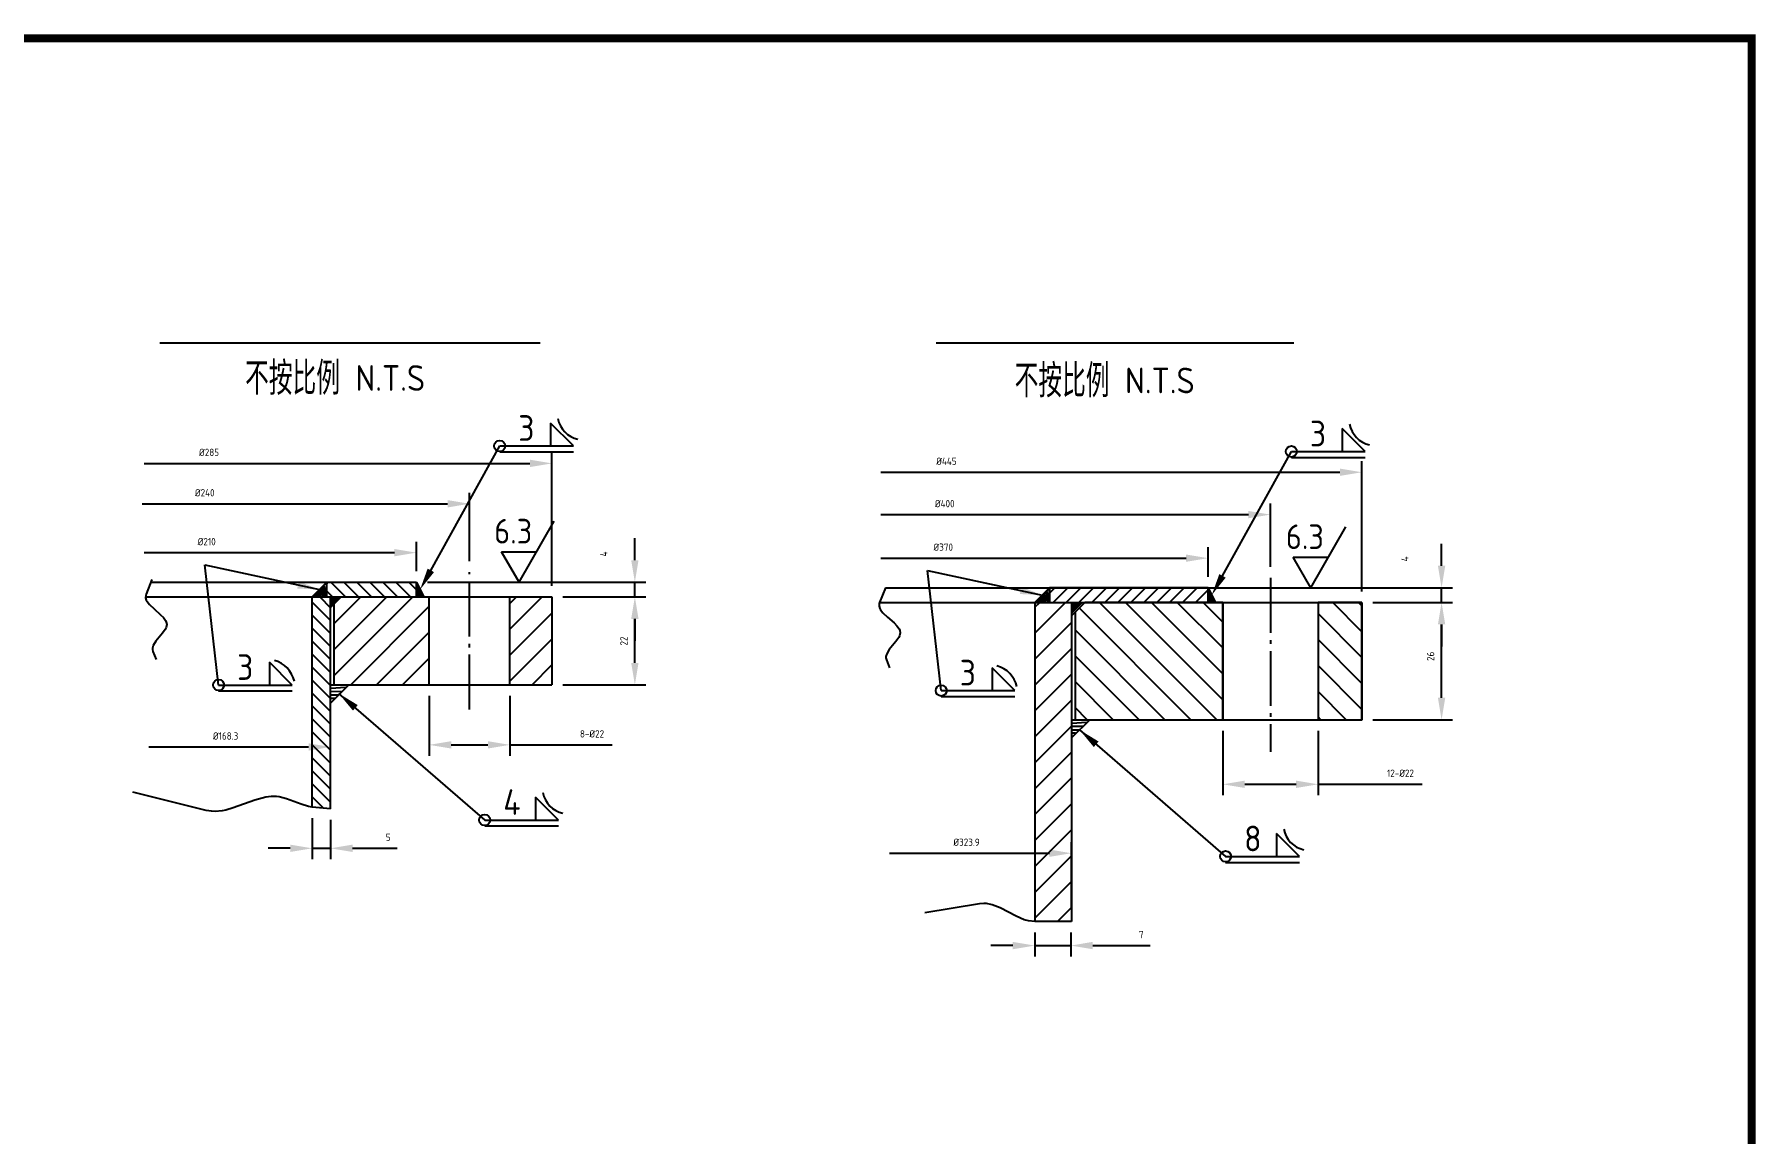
# Model space of a CAD drawing. Header units: millimetres. Extents: x 494 to 1457, y -714 to -33.
# Drawn here: x 1222.1 to 1457, y -183.3 to -33.3 of the extents above; entities that cross this region are included whole.
import ezdxf

# ---------------------------------------------------------------- set-up
doc = ezdxf.new("R2010")
doc.units = ezdxf.units.MM
doc.linetypes.add('CENTER', pattern=[20, 15, -2, 1, -2])
doc.layers.get('0').update_dxf_attribs({"color": 4, "linetype": 'CONTINUOUS'})
doc.layers.get('Defpoints').update_dxf_attribs({"linetype": 'CONTINUOUS'})
for name, color, linetype in [('1', 7, 'CONTINUOUS'), ('3', 1, 'CENTER'), ('实线', 1, 'CONTINUOUS')]:
    doc.layers.add(name, color=color, linetype=linetype)
doc.styles.add('ACISOTS', font='isocp.shx', dxfattribs={"height": 1, "bigfont": 'gbcbig.shx'})
doc.styles.add('HZ5', font='txt.shx', dxfattribs={"width": 0.75})
doc.dimstyles.get("Standard").update_dxf_attribs({"dimtxt": 3.5, "dimasz": 0.18, "dimexe": 0.18, "dimexo": 0.0625, "dimgap": 0.1, "dimtad": 0, "dimtih": 1, "dimtoh": 1, "dimdec": 0, "dimzin": 0, "dimdsep": 46, "dimtxsty": 'HZ5', "dimcen": 0.09, "dimadec": 0, "dimazin": 0, "dimtfac": 1, "dimtdec": 0, "dimtofl": 0, "dimtmove": 2, "dimatfit": 3, "dimfxl": 0, "dimtolj": 1, "dimtzin": 0, "dimarcsym": 0})

# ---------------------------------------------------------------- blocks, each defined once
blk = doc.blocks.new('*D202')
at = {"color": 0, "lineweight": -2, "ltscale": 10, "transparency": 16777216}
for p, q in [((1414.15, -105.83), (1414.15, -102.83)), ((1380.53, -108.83), (1415.65, -108.83)), ((1414.15, -110.83), (1414.15, -108.83)), ((1414.15, -113.83), (1414.15, -116.83))]:
    blk.add_line(p, q, dxfattribs=at)
at = {"color": 0, "ltscale": 10, "transparency": 16777216}
for points in [[(1413.65, -105.83), (1414.65, -105.83), (1414.15, -108.83)], [(1413.65, -113.83), (1414.65, -113.83), (1414.15, -110.83)]]:
    blk.add_solid(points, dxfattribs=at)
at = {"layer": 'Defpoints', "color": 0, "ltscale": 10, "transparency": 16777216}
for p in [(1379.03, -108.83), (1414.15, -108.83), (1403.28, -110.83)]:
    blk.add_point(p, dxfattribs=at)
at = {"color": 0, "ltscale": 10, "transparency": 16777216, "insert": (1409.14, -104.89), "char_height": 1, "attachment_point": 5, "rotation": 90, "style": 'ACISOTS'}
blk.add_mtext('\\A1;4', dxfattribs=at)
blk = doc.blocks.new('*D203')
at = {"color": 0, "lineweight": -2, "ltscale": 10, "transparency": 16777216}
for p, q in [((1403.28, -109.33), (1403.28, -91.57)), ((1337.61, -93.07), (1400.28, -93.07))]:
    blk.add_line(p, q, dxfattribs=at)
at = {"color": 0, "ltscale": 10, "transparency": 16777216}
blk.add_solid([(1400.28, -92.57), (1400.28, -93.57), (1403.28, -93.07)], dxfattribs=at)
at = {"layer": 'Defpoints', "color": 0, "ltscale": 10, "transparency": 16777216}
for p in [(1403.28, -93.07), (1337.61, -97.35), (1403.28, -110.83)]:
    blk.add_point(p, dxfattribs=at)
at = {"color": 0, "ltscale": 10, "transparency": 16777216, "insert": (1346.57, -91.57), "char_height": 1, "attachment_point": 5, "style": 'ACISOTS'}
blk.add_mtext('\\A1;%%C445', dxfattribs=at)
blk = doc.blocks.new('_NONE')
at = {"color": 0, "linetype": 'ByBlock', "ltscale": 10}
blk.add_circle((0, 0), 0.25, dxfattribs=at)
blk = doc.blocks.new('*D204')
at = {"color": 0, "lineweight": -2, "ltscale": 10, "transparency": 16777216}
for p, q in [((1338.82, -145.04), (1360.63, -145.04)), ((1363.63, -152.45), (1363.63, -143.54))]:
    blk.add_line(p, q, dxfattribs=at)
at = {"color": 0, "ltscale": 10, "transparency": 16777216}
blk.add_solid([(1360.63, -144.54), (1360.63, -145.54), (1363.63, -145.04)], dxfattribs=at)
at = {"layer": 'Defpoints', "color": 0, "ltscale": 10, "transparency": 16777216}
for p in [(1363.63, -145.04), (1338.82, -149.28), (1363.63, -153.95)]:
    blk.add_point(p, dxfattribs=at)
at = {"color": 0, "ltscale": 10, "transparency": 16777216, "insert": (1349.32, -143.54), "char_height": 1, "attachment_point": 5, "style": 'ACISOTS'}
blk.add_mtext('\\A1;%%C323.9', dxfattribs=at)
blk = doc.blocks.new('*D205')
at = {"color": 0, "lineweight": -2, "ltscale": 10, "transparency": 16777216}
for p, q in [((1358.63, -155.87), (1358.63, -159.14)), ((1363.54, -155.87), (1363.54, -159.14)), ((1355.63, -157.64), (1352.63, -157.64)), ((1358.63, -157.64), (1363.54, -157.64)), ((1366.54, -157.64), (1374.36, -157.64))]:
    blk.add_line(p, q, dxfattribs=at)
at = {"color": 0, "ltscale": 10, "transparency": 16777216}
for points in [[(1355.63, -157.14), (1355.63, -158.14), (1358.63, -157.64)], [(1366.54, -157.14), (1366.54, -158.14), (1363.54, -157.64)]]:
    blk.add_solid(points, dxfattribs=at)
at = {"layer": 'Defpoints', "color": 0, "ltscale": 10, "transparency": 16777216}
for p in [(1358.63, -154.37), (1363.54, -154.37), (1363.54, -157.64)]:
    blk.add_point(p, dxfattribs=at)
at = {"color": 0, "ltscale": 10, "transparency": 16777216, "insert": (1373.16, -156.14), "char_height": 1, "attachment_point": 5, "style": 'ACISOTS'}
blk.add_mtext('\\A1;7', dxfattribs=at)
blk = doc.blocks.new('*D206')
at = {"color": 0, "lineweight": -2, "ltscale": 10, "transparency": 16777216}
for p, q in [((1384.28, -128.33), (1384.28, -137.14)), ((1397.29, -128.33), (1397.29, -137.14)), ((1387.28, -135.64), (1394.29, -135.64)), ((1397.29, -135.64), (1411.52, -135.64))]:
    blk.add_line(p, q, dxfattribs=at)
at = {"color": 0, "ltscale": 10, "transparency": 16777216}
for points in [[(1387.28, -135.14), (1387.28, -136.14), (1384.28, -135.64)], [(1394.29, -135.14), (1394.29, -136.14), (1397.29, -135.64)]]:
    blk.add_solid(points, dxfattribs=at)
at = {"layer": 'Defpoints', "color": 0, "ltscale": 10, "transparency": 16777216}
for p in [(1384.28, -126.83), (1397.29, -126.83), (1397.29, -135.64)]:
    blk.add_point(p, dxfattribs=at)
at = {"color": 0, "ltscale": 10, "transparency": 16777216, "insert": (1408.54, -134.13), "char_height": 1, "attachment_point": 5, "style": 'ACISOTS'}
blk.add_mtext('\\A1;12-%%C22', dxfattribs=at)
blk = doc.blocks.new('*D207')
at = {"color": 0, "lineweight": -2, "ltscale": 10, "transparency": 16777216}
for p, q in [((1404.78, -110.83), (1415.65, -110.83)), ((1414.15, -123.83), (1414.15, -113.83)), ((1404.78, -126.83), (1415.65, -126.83))]:
    blk.add_line(p, q, dxfattribs=at)
at = {"color": 0, "ltscale": 10, "transparency": 16777216}
for points in [[(1413.65, -113.83), (1414.65, -113.83), (1414.15, -110.83)], [(1413.65, -123.83), (1414.65, -123.83), (1414.15, -126.83)]]:
    blk.add_solid(points, dxfattribs=at)
at = {"layer": 'Defpoints', "color": 0, "ltscale": 10, "transparency": 16777216}
for p in [(1403.28, -110.83), (1414.15, -110.83), (1403.28, -126.83)]:
    blk.add_point(p, dxfattribs=at)
at = {"color": 0, "ltscale": 10, "transparency": 16777216, "insert": (1412.65, -118.18), "char_height": 1, "attachment_point": 5, "rotation": 90, "style": 'ACISOTS'}
blk.add_mtext('\\A1;26', dxfattribs=at)
blk = doc.blocks.new('*D208')
at = {"color": 0, "lineweight": -2, "ltscale": 10, "transparency": 16777216}
for p, q in [((1390.78, -105.96), (1390.78, -97.35)), ((1337.61, -98.85), (1387.78, -98.85))]:
    blk.add_line(p, q, dxfattribs=at)
at = {"color": 0, "ltscale": 10, "transparency": 16777216}
blk.add_solid([(1387.78, -98.35), (1387.78, -99.35), (1390.78, -98.85)], dxfattribs=at)
at = {"layer": 'Defpoints', "color": 0, "ltscale": 10, "transparency": 16777216}
for p in [(1390.78, -98.85), (1337.61, -103.23), (1390.78, -107.46)]:
    blk.add_point(p, dxfattribs=at)
at = {"color": 0, "ltscale": 10, "transparency": 16777216, "insert": (1346.34, -97.35), "char_height": 1, "attachment_point": 5, "style": 'ACISOTS'}
blk.add_mtext('\\A1;%%C400', dxfattribs=at)
blk = doc.blocks.new('*D209')
at = {"color": 0, "lineweight": -2, "ltscale": 10, "transparency": 16777216}
for p, q in [((1382.28, -107.33), (1382.28, -103.29)), ((1337.61, -104.79), (1379.28, -104.79))]:
    blk.add_line(p, q, dxfattribs=at)
at = {"color": 0, "ltscale": 10, "transparency": 16777216}
blk.add_solid([(1379.28, -104.29), (1379.28, -105.29), (1382.28, -104.79)], dxfattribs=at)
at = {"layer": 'Defpoints', "color": 0, "ltscale": 10, "transparency": 16777216}
for p in [(1337.61, -103.23), (1382.28, -104.79), (1382.28, -108.83)]:
    blk.add_point(p, dxfattribs=at)
at = {"color": 0, "ltscale": 10, "transparency": 16777216, "insert": (1346.14, -103.29), "char_height": 1, "attachment_point": 5, "style": 'ACISOTS'}
blk.add_mtext('\\A1;%%C370', dxfattribs=at)
blk = doc.blocks.new('*D210')
at = {"color": 0, "lineweight": -2, "ltscale": 10, "transparency": 16777216}
for p, q in [((1292.74, -108.57), (1292.74, -90.36)), ((1237.1, -91.86), (1289.74, -91.86))]:
    blk.add_line(p, q, dxfattribs=at)
at = {"color": 0, "ltscale": 10, "transparency": 16777216}
blk.add_solid([(1289.74, -91.36), (1289.74, -92.36), (1292.74, -91.86)], dxfattribs=at)
at = {"layer": 'Defpoints', "color": 0, "ltscale": 10, "transparency": 16777216}
for p in [(1292.74, -91.86), (1237.1, -104.04), (1292.74, -110.07)]:
    blk.add_point(p, dxfattribs=at)
at = {"color": 0, "ltscale": 10, "transparency": 16777216, "insert": (1245.94, -90.36), "char_height": 1, "attachment_point": 5, "style": 'ACISOTS'}
blk.add_mtext('\\A1;%%C285', dxfattribs=at)
blk = doc.blocks.new('*D211')
at = {"color": 0, "lineweight": -2, "ltscale": 10, "transparency": 16777216}
for p, q in [((1281.49, -105.2), (1281.49, -95.87)), ((1236.82, -97.37), (1278.49, -97.37))]:
    blk.add_line(p, q, dxfattribs=at)
at = {"color": 0, "ltscale": 10, "transparency": 16777216}
blk.add_solid([(1278.49, -96.87), (1278.49, -97.87), (1281.49, -97.37)], dxfattribs=at)
at = {"layer": 'Defpoints', "color": 0, "ltscale": 10, "transparency": 16777216}
for p in [(1281.49, -97.37), (1236.82, -101.11), (1281.49, -106.7)]:
    blk.add_point(p, dxfattribs=at)
at = {"color": 0, "ltscale": 10, "transparency": 16777216, "insert": (1245.35, -95.87), "char_height": 1, "attachment_point": 5, "style": 'ACISOTS'}
blk.add_mtext('\\A1;%%C240', dxfattribs=at)
blk = doc.blocks.new('*D212')
at = {"color": 0, "lineweight": -2, "ltscale": 10, "transparency": 16777216}
for p, q in [((1274.24, -106.57), (1274.24, -102.54)), ((1237.1, -104.04), (1271.24, -104.04))]:
    blk.add_line(p, q, dxfattribs=at)
at = {"color": 0, "ltscale": 10, "transparency": 16777216}
blk.add_solid([(1271.24, -103.54), (1271.24, -104.54), (1274.24, -104.04)], dxfattribs=at)
at = {"layer": 'Defpoints', "color": 0, "ltscale": 10, "transparency": 16777216}
for p in [(1237.1, -102.48), (1274.24, -104.04), (1274.24, -108.07)]:
    blk.add_point(p, dxfattribs=at)
at = {"color": 0, "ltscale": 10, "transparency": 16777216, "insert": (1245.62, -102.54), "char_height": 1, "attachment_point": 5, "style": 'ACISOTS'}
blk.add_mtext('\\A1;%%C210', dxfattribs=at)
blk = doc.blocks.new('*D213')
at = {"color": 0, "lineweight": -2, "ltscale": 10, "transparency": 16777216}
for p, q in [((1262.52, -137.97), (1262.52, -129.05)), ((1237.7, -130.55), (1259.52, -130.55))]:
    blk.add_line(p, q, dxfattribs=at)
at = {"color": 0, "ltscale": 10, "transparency": 16777216}
blk.add_solid([(1259.52, -130.05), (1259.52, -131.05), (1262.52, -130.55)], dxfattribs=at)
at = {"layer": 'Defpoints', "color": 0, "ltscale": 10, "transparency": 16777216}
for p in [(1262.52, -130.55), (1237.7, -134.8), (1262.52, -139.47)]:
    blk.add_point(p, dxfattribs=at)
at = {"color": 0, "ltscale": 10, "transparency": 16777216, "insert": (1248.2, -129.05), "char_height": 1, "attachment_point": 5, "style": 'ACISOTS'}
blk.add_mtext('\\A1;%%C168.3', dxfattribs=at)
blk = doc.blocks.new('*D214')
at = {"color": 0, "lineweight": -2, "ltscale": 10, "transparency": 16777216}
for p, q in [((1294.24, -110.07), (1305.55, -110.07)), ((1304.05, -119.07), (1304.05, -113.07)), ((1294.24, -122.07), (1305.55, -122.07))]:
    blk.add_line(p, q, dxfattribs=at)
at = {"color": 0, "ltscale": 10, "transparency": 16777216}
for points in [[(1303.55, -113.07), (1304.55, -113.07), (1304.05, -110.07)], [(1303.55, -119.07), (1304.55, -119.07), (1304.05, -122.07)]]:
    blk.add_solid(points, dxfattribs=at)
at = {"layer": 'Defpoints', "color": 0, "ltscale": 10, "transparency": 16777216}
for p in [(1292.74, -110.07), (1304.05, -110.07), (1292.74, -122.07)]:
    blk.add_point(p, dxfattribs=at)
at = {"color": 0, "ltscale": 10, "transparency": 16777216, "insert": (1302.55, -116.09), "char_height": 1, "attachment_point": 5, "rotation": 90, "style": 'ACISOTS'}
blk.add_mtext('\\A1;22', dxfattribs=at)
blk = doc.blocks.new('*D215')
at = {"color": 0, "lineweight": -2, "ltscale": 10, "transparency": 16777216}
for p, q in [((1275.99, -123.57), (1275.99, -131.76)), ((1286.99, -123.57), (1286.99, -131.76)), ((1278.99, -130.26), (1283.99, -130.26)), ((1286.99, -130.26), (1300.94, -130.26))]:
    blk.add_line(p, q, dxfattribs=at)
at = {"color": 0, "ltscale": 10, "transparency": 16777216}
for points in [[(1278.99, -129.76), (1278.99, -130.76), (1275.99, -130.26)], [(1283.99, -129.76), (1283.99, -130.76), (1286.99, -130.26)]]:
    blk.add_solid(points, dxfattribs=at)
at = {"layer": 'Defpoints', "color": 0, "ltscale": 10, "transparency": 16777216}
for p in [(1275.99, -122.07), (1286.99, -122.07), (1286.99, -130.26)]:
    blk.add_point(p, dxfattribs=at)
at = {"color": 0, "ltscale": 10, "transparency": 16777216, "insert": (1298.21, -128.76), "char_height": 1, "attachment_point": 5, "style": 'ACISOTS'}
blk.add_mtext('\\A1;8-%%c22', dxfattribs=at)
blk = doc.blocks.new('*D216')
at = {"color": 0, "lineweight": -2, "ltscale": 10, "transparency": 16777216}
for p, q in [((1260.02, -140.24), (1260.02, -145.87)), ((1262.52, -140.48), (1262.52, -145.87)), ((1257.02, -144.37), (1254.02, -144.37)), ((1260.02, -144.37), (1262.52, -144.37)), ((1265.52, -144.37), (1271.61, -144.37))]:
    blk.add_line(p, q, dxfattribs=at)
at = {"color": 0, "ltscale": 10, "transparency": 16777216}
for points in [[(1257.02, -143.87), (1257.02, -144.87), (1260.02, -144.37)], [(1265.52, -143.87), (1265.52, -144.87), (1262.52, -144.37)]]:
    blk.add_solid(points, dxfattribs=at)
at = {"layer": 'Defpoints', "color": 0, "ltscale": 10, "transparency": 16777216}
for p in [(1260.02, -138.74), (1262.52, -138.98), (1262.52, -144.37)]:
    blk.add_point(p, dxfattribs=at)
at = {"color": 0, "ltscale": 10, "transparency": 16777216, "insert": (1270.39, -142.87), "char_height": 1, "attachment_point": 5, "style": 'ACISOTS'}
blk.add_mtext('\\A1;5', dxfattribs=at)
blk = doc.blocks.new('*D217')
at = {"color": 0, "lineweight": -2, "ltscale": 10, "transparency": 16777216}
for p, q in [((1304.05, -105.07), (1304.05, -102.07)), ((1275.74, -108.07), (1305.55, -108.07)), ((1304.05, -110.07), (1304.05, -108.07)), ((1304.05, -113.07), (1304.05, -116.07))]:
    blk.add_line(p, q, dxfattribs=at)
at = {"color": 0, "ltscale": 10, "transparency": 16777216}
for points in [[(1303.55, -105.07), (1304.55, -105.07), (1304.05, -108.07)], [(1303.55, -113.07), (1304.55, -113.07), (1304.05, -110.07)]]:
    blk.add_solid(points, dxfattribs=at)
at = {"layer": 'Defpoints', "color": 0, "ltscale": 10, "transparency": 16777216}
for p in [(1274.24, -108.07), (1292.74, -110.07), (1304.05, -108.07)]:
    blk.add_point(p, dxfattribs=at)
at = {"color": 0, "ltscale": 10, "transparency": 16777216, "insert": (1299.8, -104.21), "char_height": 1, "attachment_point": 5, "rotation": 90, "style": 'ACISOTS'}
blk.add_mtext('\\A1;4', dxfattribs=at)

msp = doc.modelspace()

# ---------------------------------------------------------------- hatches: boundary and pattern name
at = {"ltscale": 10}
h = msp.add_hatch(dxfattribs=at)
h.set_pattern_fill('ANSI31', color=256, scale=10, angle=90, style=0)
h.set_pattern_definition([(135, (-2346.2888, -1768.9219), (-0.88388348, -0.88388348), [])])
h.paths.add_polyline_path([(1262.516, -110.072), (1260.016, -110.072), (1260.016, -138.737), (1262.516, -138.984)])
h.paths.add_polyline_path([(1274.241, -110.072), (1274.241, -108.072), (1262.016, -108.072), (1262.016, -110.072)])
h = msp.add_hatch(dxfattribs=at)
h.set_pattern_fill('ANSI31', color=256, scale=20, style=0)
h.set_pattern_definition([(45, (-2346.2888, -1767.8787), (-1.767767, 1.767767), [])])
h.paths.add_polyline_path([(1275.991, -110.072), (1263.983, -110.072), (1263.016, -111.04), (1263.016, -122.073), (1275.991, -122.073)])
h.paths.add_polyline_path([(1286.991, -122.073), (1292.741, -122.073), (1292.741, -110.166), (1292.648, -110.072), (1286.991, -110.072)])
h = msp.add_hatch(dxfattribs=at)
h.set_pattern_fill('ANSI31', color=256, scale=10, style=0)
h.set_pattern_definition([(45, (-2235.0374, -2066.5009), (-0.88388348, 0.88388348), [])])
h.paths.add_polyline_path([(1382.284, -108.825), (1360.634, -108.825), (1360.634, -110.825), (1382.284, -110.825)])
h = msp.add_hatch(dxfattribs=at)
h.set_pattern_fill('ANSI31', color=256, scale=20, style=0)
h.set_pattern_definition([(45, (-2239.327, -1867.4392), (-1.767767, 1.767767), [])])
h.paths.add_polyline_path([(1363.634, -110.825), (1360.634, -110.825), (1358.634, -110.825), (1358.634, -154.374), (1363.634, -154.374)])
h = msp.add_hatch(dxfattribs=at)
h.set_pattern_fill('ANSI31', color=256, scale=20, angle=90, style=0)
h.set_pattern_definition([(135, (-2239.327, -1867.4392), (-1.767767, -1.767767), [])])
h.paths.add_polyline_path([(1384.284, -110.825), (1365.454, -110.825), (1364.134, -112.152), (1364.134, -126.825), (1384.284, -126.825)])
h.paths.add_polyline_path([(1403.284, -110.825), (1397.284, -110.825), (1397.284, -126.825), (1403.284, -126.825)])

# ---------------------------------------------------------------- linework, layer by layer
for p, q in [((1239.242, -75.407), (1291.141, -75.407)), ((1345.154, -75.407), (1393.974, -75.407)), ((1295.669, -89.487), (1292.544, -86.362)), ((1292.544, -86.362), (1292.544, -89.487)), ((1403.712, -90.24), (1400.587, -87.115)), ((1400.587, -87.115), (1400.587, -90.24)), ((1276.207, -106.454), (1285.603, -89.487)), ((1285.603, -89.487), (1295.669, -89.487)), ((1384.25, -107.208), (1393.646, -90.24)), ((1393.646, -90.24), (1403.712, -90.24)), ((1288.254, -108.072), (1293.054, -99.758)), ((1396.297, -108.825), (1401.097, -100.512)), ((1285.854, -103.915), (1290.654, -103.915)), ((1288.254, -108.072), (1285.854, -103.915)), ((1393.897, -104.668), (1398.697, -104.668)), ((1396.297, -108.825), (1393.897, -104.668)), ((1247.24, -122.101), (1245.383, -105.719)), ((1245.383, -105.719), (1261.016, -109.072)), ((1345.858, -122.855), (1344.001, -106.473)), ((1344.001, -106.473), (1359.634, -109.825)), ((1254.18, -118.976), (1254.18, -122.101)), ((1257.305, -122.101), (1254.18, -118.976)), ((1355.923, -122.855), (1352.798, -119.73)), ((1352.798, -119.73), (1352.798, -122.855)), ((1247.24, -122.101), (1257.305, -122.101)), ((1263.626, -123.238), (1283.563, -140.511)), ((1345.858, -122.855), (1355.923, -122.855)), ((1364.734, -128.205), (1384.671, -145.479)), ((1293.629, -140.511), (1290.504, -137.386)), ((1290.504, -137.386), (1290.504, -140.511)), ((1283.563, -140.511), (1293.629, -140.511)), ((1391.612, -142.354), (1391.612, -145.479)), ((1394.737, -145.479), (1391.612, -142.354)), ((1384.671, -145.479), (1394.737, -145.479))]:
    msp.add_line(p, q, dxfattribs=at)
at = {"color": 1, "lineweight": 0, "const_width": 1.058}
msp.add_lwpolyline([(494.737, -713.57), (1456.472, -713.57), (1456.472, -33.873), (494.737, -33.873), (494.737, -713.57)], close=True, dxfattribs=at)
at = {"ltscale": 10}
for points in [[(1238.14, -107.691), (1237.35, -109.691), (1237.298, -109.862), (1237.284, -110.194), (1237.374, -110.514), (1237.484, -110.722), (1237.799, -111.129), (1238.428, -111.721), (1239.336, -112.5), (1239.724, -112.895), (1240.012, -113.3), (1240.104, -113.507), (1240.164, -113.826), (1240.092, -114.23), (1239.964, -114.5), (1239.58, -115.04), (1238.657, -116.133), (1238.327, -116.689), (1238.227, -117.064), (1238.224, -117.253), (1238.289, -117.539), (1238.706, -118.613)], [(1338.236, -108.825), (1337.445, -110.825), (1337.393, -110.996), (1337.379, -111.327), (1337.47, -111.648), (1337.58, -111.856), (1337.894, -112.262), (1338.523, -112.854), (1339.431, -113.634), (1339.819, -114.029), (1340.107, -114.434), (1340.2, -114.641), (1340.26, -114.96), (1340.187, -115.364), (1340.06, -115.633), (1339.676, -116.174), (1338.753, -117.267), (1338.423, -117.822), (1338.322, -118.197), (1338.319, -118.387), (1338.385, -118.672), (1338.801, -119.747)], [(1262.516, -138.984), (1260.016, -138.737), (1259.502, -138.657), (1258.5, -138.362), (1256.532, -137.607), (1255.529, -137.36), (1255.162, -137.321), (1254.424, -137.322), (1253.684, -137.416), (1252.2, -137.805), (1249.226, -138.869), (1248.237, -139.147), (1247.744, -139.247), (1246.761, -139.342), (1246.272, -139.325), (1245.54, -139.205), (1235.54, -136.705)], [(1363.634, -154.374), (1358.634, -154.374), (1357.767, -154.276), (1357.2, -154.117), (1356.089, -153.644), (1353.903, -152.496), (1352.803, -152.063), (1352.058, -151.908), (1351.681, -151.885), (1351.108, -151.929), (1343.608, -153.179)]]:
    msp.add_lwpolyline(points, dxfattribs=at)
for centre in [(1285.603, -89.487), (1393.646, -90.24), (1247.24, -122.101), (1345.858, -122.855), (1283.563, -140.511), (1384.671, -145.479)]:
    msp.add_circle(centre, 0.752, dxfattribs=at)
for centre, radius, start, end in [((1297.017, -85.132), 3.521, 190.05638, 257.92939), ((1405.06, -85.886), 3.521, 190.05638, 257.92939), ((1253.858, -122.427), 3.824, 13.0526, 74.93316), ((1352.476, -123.181), 3.824, 13.0526, 74.93316), ((1294.977, -136.156), 3.521, 190.05638, 257.92939), ((1396.085, -141.124), 3.521, 190.05638, 257.92939)]:
    msp.add_arc(centre, radius, start, end, dxfattribs=at)
for points in [[(1258.188, -107.954), (1257.978, -108.932), (1261.016, -109.072)], [(1275.771, -106.21), (1276.643, -106.699), (1274.741, -109.072)], [(1383.814, -106.963), (1384.686, -107.452), (1382.784, -109.825)], [(1356.805, -108.707), (1356.596, -109.685), (1359.634, -109.825)], [(1266.231, -124.833), (1265.577, -125.589), (1263.637, -123.247)], [(1367.339, -129.801), (1366.685, -130.557), (1364.745, -128.214)]]:
    msp.add_solid(points, dxfattribs=at)
at = {"layer": '3', "ltscale": 2}
for p, q in [((1285.603, -90.297), (1295.669, -90.297)), ((1393.646, -91.05), (1403.712, -91.05)), ((1247.24, -122.911), (1257.305, -122.911)), ((1345.858, -123.664), (1355.923, -123.664)), ((1283.563, -141.321), (1293.629, -141.321)), ((1384.671, -146.289), (1394.737, -146.289))]:
    msp.add_line(p, q, dxfattribs=at)
at = {"layer": '3', "ltscale": 0.5}
for p, q in [((1281.491, -125.455), (1281.491, -106.705)), ((1390.784, -107.458), (1390.784, -131.208))]:
    msp.add_line(p, q, dxfattribs=at)
at = {"layer": 'Defpoints', "ltscale": 10}
for p in [(1359.634, -109.825), (1382.784, -109.825), (1364.745, -128.214)]:
    msp.add_point(p, dxfattribs=at)
at = {"layer": '实线', "ltscale": 10}
for p, q in [((1237.289, -110.072), (1292.741, -110.072)), ((1237.99, -108.072), (1274.241, -108.072)), ((1260.016, -110.072), (1262.016, -108.072)), ((1260.016, -138.737), (1260.016, -110.072)), ((1262.016, -108.072), (1260.266, -110.072)), ((1262.016, -108.072), (1260.266, -110.072)), ((1262.016, -108.072), (1260.266, -110.072)), ((1262.016, -108.072), (1260.266, -110.072)), ((1262.016, -108.072), (1260.266, -110.072)), ((1262.016, -108.072), (1260.266, -110.072)), ((1260.779, -109.363), (1260.508, -110.034)), ((1260.865, -110.034), (1260.779, -109.363)), ((1260.816, -109.765), (1261.948, -109.725)), ((1260.816, -109.765), (1261.948, -109.725)), ((1260.816, -109.765), (1261.948, -109.725)), ((1260.816, -109.765), (1261.948, -109.725)), ((1260.816, -109.765), (1261.948, -109.725)), ((1260.816, -109.765), (1261.948, -109.725)), ((1261.065, -109.12), (1260.865, -110.034)), ((1261.165, -110.048), (1261.065, -109.12)), ((1261.336, -108.977), (1261.165, -110.048)), ((1261.221, -109.28), (1261.988, -109.28)), ((1261.221, -109.28), (1261.988, -109.28)), ((1261.221, -109.28), (1261.988, -109.28)), ((1261.221, -109.28), (1261.988, -109.28)), ((1261.221, -109.28), (1261.988, -109.28)), ((1261.221, -109.28), (1261.988, -109.28)), ((1261.493, -109.962), (1261.336, -108.977)), ((1261.463, -108.877), (1261.988, -108.837)), ((1261.463, -108.877), (1261.988, -108.837)), ((1261.463, -108.877), (1261.988, -108.837)), ((1261.463, -108.877), (1261.988, -108.837)), ((1261.463, -108.877), (1261.988, -108.837)), ((1261.463, -108.877), (1261.988, -108.837)), ((1261.664, -108.592), (1261.493, -109.962)), ((1261.85, -110.048), (1261.664, -108.592)), ((1262.016, -108.072), (1261.85, -110.048)), ((1262.016, -110.072), (1262.016, -108.072)), ((1262.016, -110.072), (1262.016, -108.072)), ((1262.016, -110.072), (1262.016, -108.072)), ((1262.016, -110.072), (1262.016, -108.072)), ((1262.016, -110.072), (1262.016, -108.072)), ((1262.016, -110.072), (1262.016, -108.072)), ((1262.516, -138.737), (1262.516, -110.072)), ((1262.516, -138.984), (1262.516, -110.072)), ((1262.516, -110.072), (1292.741, -110.072)), ((1262.516, -110.072), (1292.741, -110.072)), ((1262.516, -110.072), (1292.741, -110.072)), ((1262.516, -111.54), (1263.983, -110.072)), ((1262.516, -111.54), (1263.983, -110.072)), ((1262.516, -111.54), (1263.983, -110.072)), ((1262.516, -111.54), (1263.983, -110.072)), ((1262.516, -111.54), (1263.983, -110.072)), ((1262.516, -111.54), (1263.983, -110.072)), ((1262.548, -110.25), (1263.758, -110.272)), ((1262.548, -110.25), (1263.758, -110.272)), ((1262.548, -110.25), (1263.758, -110.272)), ((1262.548, -110.25), (1263.758, -110.272)), ((1262.548, -110.25), (1263.758, -110.272)), ((1262.548, -110.25), (1263.758, -110.272)), ((1274.241, -108.072), (1275.241, -110.072)), ((1274.241, -108.072), (1275.241, -110.072)), ((1274.241, -108.072), (1275.241, -110.072)), ((1274.241, -108.072), (1275.241, -110.072)), ((1274.241, -108.072), (1275.241, -110.072)), ((1274.241, -108.072), (1275.241, -110.072)), ((1274.241, -110.072), (1274.241, -108.072)), ((1274.241, -110.072), (1274.241, -108.072)), ((1274.241, -110.072), (1274.241, -108.072)), ((1274.241, -110.072), (1274.241, -108.072)), ((1274.241, -110.072), (1274.241, -108.072)), ((1274.241, -110.072), (1274.241, -108.072)), ((1274.393, -108.542), (1274.451, -109.92)), ((1274.393, -108.542), (1274.451, -109.92)), ((1274.393, -108.542), (1274.451, -109.92)), ((1274.393, -108.542), (1274.451, -109.92)), ((1274.393, -108.542), (1274.451, -109.92)), ((1274.393, -108.542), (1274.451, -109.92)), ((1274.566, -108.905), (1274.718, -109.94)), ((1274.566, -108.905), (1274.718, -109.94)), ((1274.566, -108.905), (1274.718, -109.94)), ((1274.566, -108.905), (1274.718, -109.94)), ((1274.566, -108.905), (1274.718, -109.94)), ((1274.566, -108.905), (1274.718, -109.94)), ((1274.758, -109.212), (1275.043, -109.997)), ((1274.758, -109.212), (1275.043, -109.997)), ((1274.758, -109.212), (1275.043, -109.997)), ((1274.758, -109.212), (1275.043, -109.997)), ((1274.758, -109.212), (1275.043, -109.997)), ((1274.758, -109.212), (1275.043, -109.997)), ((1275.991, -122.073), (1275.991, -110.072)), ((1275.991, -122.073), (1275.991, -110.072)), ((1275.991, -122.073), (1275.991, -110.072)), ((1275.991, -122.073), (1275.991, -110.072)), ((1286.991, -122.073), (1286.991, -110.072)), ((1286.991, -122.073), (1286.991, -110.072)), ((1286.991, -122.073), (1286.991, -110.072)), ((1286.991, -122.073), (1286.991, -110.072)), ((1292.648, -110.072), (1292.741, -110.166)), ((1292.741, -110.072), (1292.741, -122.073)), ((1292.741, -110.072), (1292.741, -122.073)), ((1292.741, -110.072), (1292.741, -122.073)), ((1292.741, -110.072), (1292.741, -122.073)), ((1338.236, -108.825), (1382.284, -108.825)), ((1358.634, -110.825), (1360.634, -108.825)), ((1360.634, -108.825), (1358.884, -110.825)), ((1360.634, -108.825), (1358.884, -110.825)), ((1360.634, -108.825), (1358.884, -110.825)), ((1360.634, -108.825), (1358.884, -110.825)), ((1360.634, -108.825), (1358.884, -110.825)), ((1360.634, -108.825), (1358.884, -110.825)), ((1359.394, -110.115), (1359.124, -110.785)), ((1359.484, -110.785), (1359.394, -110.115)), ((1359.684, -109.875), (1359.484, -110.785)), ((1359.784, -110.795), (1359.684, -109.875)), ((1359.954, -109.725), (1359.784, -110.795)), ((1359.834, -110.035), (1360.604, -110.035)), ((1359.834, -110.035), (1360.604, -110.035)), ((1359.834, -110.035), (1360.604, -110.035)), ((1359.834, -110.035), (1360.604, -110.035)), ((1359.834, -110.035), (1360.604, -110.035)), ((1359.834, -110.035), (1360.604, -110.035)), ((1360.104, -110.715), (1359.954, -109.725)), ((1360.074, -109.625), (1360.604, -109.585)), ((1360.074, -109.625), (1360.604, -109.585)), ((1360.074, -109.625), (1360.604, -109.585)), ((1360.074, -109.625), (1360.604, -109.585)), ((1360.074, -109.625), (1360.604, -109.585)), ((1360.074, -109.625), (1360.604, -109.585)), ((1360.284, -109.345), (1360.104, -110.715)), ((1360.464, -110.795), (1360.284, -109.345)), ((1360.634, -108.825), (1360.464, -110.795)), ((1360.634, -110.825), (1360.634, -108.825)), ((1360.634, -110.825), (1360.634, -108.825)), ((1360.634, -110.825), (1360.634, -108.825)), ((1360.634, -110.825), (1360.634, -108.825)), ((1360.634, -110.825), (1360.634, -108.825)), ((1360.634, -110.825), (1360.634, -108.825)), ((1382.284, -108.825), (1383.284, -110.825)), ((1382.284, -108.825), (1383.284, -110.825)), ((1382.284, -108.825), (1383.284, -110.825)), ((1382.284, -108.825), (1383.284, -110.825)), ((1382.284, -110.825), (1382.284, -108.825)), ((1382.284, -108.825), (1383.284, -110.825)), ((1382.284, -108.825), (1383.284, -110.825)), ((1382.424, -109.105), (1382.504, -110.825)), ((1382.584, -109.415), (1382.784, -110.825)), ((1382.674, -109.605), (1383.114, -110.825)), ((1262.508, -110.892), (1263.183, -110.847)), ((1262.508, -110.892), (1263.183, -110.847)), ((1262.508, -110.892), (1263.183, -110.847)), ((1262.508, -110.892), (1263.183, -110.847)), ((1262.508, -110.892), (1263.183, -110.847)), ((1262.508, -110.892), (1263.183, -110.847)), ((1262.523, -110.64), (1263.343, -110.655)), ((1262.523, -110.64), (1263.343, -110.655)), ((1262.523, -110.64), (1263.343, -110.655)), ((1262.523, -110.64), (1263.343, -110.655)), ((1262.523, -110.64), (1263.343, -110.655)), ((1262.523, -110.64), (1263.343, -110.655)), ((1262.531, -110.417), (1263.581, -110.457)), ((1262.531, -110.417), (1263.581, -110.457)), ((1262.531, -110.417), (1263.581, -110.457)), ((1262.531, -110.417), (1263.581, -110.457)), ((1262.531, -110.417), (1263.581, -110.457)), ((1262.531, -110.417), (1263.581, -110.457)), ((1262.538, -111.122), (1262.931, -111.092)), ((1262.538, -111.122), (1262.931, -111.092)), ((1262.538, -111.122), (1262.931, -111.092)), ((1262.538, -111.122), (1262.931, -111.092)), ((1262.538, -111.122), (1262.931, -111.092)), ((1262.538, -111.122), (1262.931, -111.092)), ((1263.016, -122.073), (1263.016, -111.04)), ((1263.016, -122.073), (1263.016, -111.04)), ((1263.016, -122.073), (1263.016, -111.04)), ((1263.016, -122.073), (1263.016, -111.04)), ((1337.445, -110.825), (1403.284, -110.825)), ((1358.634, -110.825), (1358.634, -154.374)), ((1359.434, -110.515), (1360.564, -110.475)), ((1359.434, -110.515), (1360.564, -110.475)), ((1359.434, -110.515), (1360.564, -110.475)), ((1359.434, -110.515), (1360.564, -110.475)), ((1359.434, -110.515), (1360.564, -110.475)), ((1359.434, -110.515), (1360.564, -110.475)), ((1363.624, -111.645), (1364.294, -111.595)), ((1363.624, -111.645), (1364.294, -111.595)), ((1363.624, -111.645), (1364.294, -111.595)), ((1363.624, -111.645), (1364.294, -111.595)), ((1363.624, -111.645), (1364.294, -111.595)), ((1363.624, -111.645), (1364.294, -111.595)), ((1363.634, -110.825), (1363.634, -154.374)), ((1363.634, -112.655), (1365.454, -110.825)), ((1363.634, -112.295), (1365.094, -110.825)), ((1363.634, -112.295), (1365.094, -110.825)), ((1363.634, -112.295), (1365.094, -110.825)), ((1363.634, -112.295), (1365.094, -110.825)), ((1363.634, -112.295), (1365.094, -110.825)), ((1363.634, -112.295), (1365.094, -110.825)), ((1363.634, -111.395), (1364.454, -111.405)), ((1363.634, -111.395), (1364.454, -111.405)), ((1363.634, -111.395), (1364.454, -111.405)), ((1363.634, -111.395), (1364.454, -111.405)), ((1363.634, -111.395), (1364.454, -111.405)), ((1363.634, -111.395), (1364.454, -111.405)), ((1363.644, -111.165), (1364.694, -111.205)), ((1363.644, -111.165), (1364.694, -111.205)), ((1363.644, -111.165), (1364.694, -111.205)), ((1363.644, -111.165), (1364.694, -111.205)), ((1363.644, -111.165), (1364.694, -111.205)), ((1363.644, -111.165), (1364.694, -111.205)), ((1363.654, -111.875), (1364.044, -111.845)), ((1363.654, -111.875), (1364.044, -111.845)), ((1363.654, -111.875), (1364.044, -111.845)), ((1363.654, -111.875), (1364.044, -111.845)), ((1363.654, -111.875), (1364.044, -111.845)), ((1363.654, -111.875), (1364.044, -111.845)), ((1363.664, -111.005), (1364.874, -111.025)), ((1363.664, -111.005), (1364.874, -111.025)), ((1363.664, -111.005), (1364.874, -111.025)), ((1363.664, -111.005), (1364.874, -111.025)), ((1363.664, -111.005), (1364.874, -111.025)), ((1363.664, -111.005), (1364.874, -111.025)), ((1364.134, -112.155), (1364.134, -126.825)), ((1384.284, -110.825), (1384.284, -126.825)), ((1397.284, -110.825), (1397.284, -126.825)), ((1403.284, -110.825), (1403.284, -126.825)), ((1262.516, -122.073), (1292.741, -122.073)), ((1262.516, -122.073), (1292.741, -122.073)), ((1262.516, -122.073), (1292.741, -122.073)), ((1262.516, -122.073), (1292.741, -122.073)), ((1265.016, -122.073), (1262.526, -124.563)), ((1265.016, -122.073), (1262.526, -124.563)), ((1265.016, -122.073), (1262.526, -124.563)), ((1265.016, -122.073), (1262.526, -124.563)), ((1262.526, -123.453), (1263.621, -123.453)), ((1262.526, -123.453), (1263.621, -123.453)), ((1262.526, -123.453), (1263.621, -123.453)), ((1262.526, -123.453), (1263.621, -123.453)), ((1262.561, -122.973), (1264.101, -122.955)), ((1262.561, -122.973), (1264.101, -122.955)), ((1262.561, -122.973), (1264.101, -122.955)), ((1262.561, -122.973), (1264.101, -122.955)), ((1262.576, -122.54), (1264.581, -122.408)), ((1262.576, -122.54), (1264.581, -122.408)), ((1262.576, -122.54), (1264.581, -122.408)), ((1262.576, -122.54), (1264.581, -122.408)), ((1262.576, -123.868), (1263.091, -123.868)), ((1262.576, -123.868), (1263.091, -123.868)), ((1262.576, -123.868), (1263.091, -123.868)), ((1262.576, -123.868), (1263.091, -123.868)), ((1363.634, -126.825), (1403.284, -126.825)), ((1366.134, -126.825), (1363.644, -129.315)), ((1366.134, -126.825), (1363.644, -129.315)), ((1366.134, -126.825), (1363.644, -129.315)), ((1366.134, -126.825), (1363.644, -129.315)), ((1363.644, -128.205), (1364.734, -128.205)), ((1363.644, -128.205), (1364.734, -128.205)), ((1363.644, -128.205), (1364.734, -128.205)), ((1363.644, -128.205), (1364.734, -128.205)), ((1363.674, -127.725), (1365.214, -127.705)), ((1363.674, -127.725), (1365.214, -127.705)), ((1363.674, -127.725), (1365.214, -127.705)), ((1363.674, -127.725), (1365.214, -127.705)), ((1363.694, -127.295), (1365.694, -127.155)), ((1363.694, -127.295), (1365.694, -127.155)), ((1363.694, -127.295), (1365.694, -127.155)), ((1363.694, -127.295), (1365.694, -127.155)), ((1363.694, -128.615), (1364.204, -128.615)), ((1363.694, -128.615), (1364.204, -128.615)), ((1363.694, -128.615), (1364.204, -128.615)), ((1363.694, -128.615), (1364.204, -128.615))]:
    msp.add_line(p, q, dxfattribs=at)
for points in [[(1382.284, -108.825), (1360.634, -108.825), (1360.634, -110.825), (1382.284, -110.825)], [(1382.284, -108.825), (1360.634, -108.825), (1360.634, -110.825), (1382.284, -110.825)], [(1403.284, -110.825), (1397.284, -110.825), (1397.284, -126.825), (1403.284, -126.825)]]:
    msp.add_lwpolyline(points, close=True, dxfattribs=at)
msp.add_lwpolyline([(1364.134, -112.152), (1364.134, -126.825), (1384.284, -126.825), (1384.284, -110.825), (1365.454, -110.825)], dxfattribs=at)
msp.add_lwpolyline([(1364.134, -112.152), (1364.134, -126.825), (1384.284, -126.825), (1384.284, -110.825), (1365.454, -110.825)], dxfattribs=at)

# ---------------------------------------------------------------- texts
at = {"style": 'ACISOTS'}
for s, p in [('3', (1288.135, -88.79)), ('3', (1396.178, -89.543)), ('3', (1249.771, -121.404)), ('3', (1348.389, -122.157)), ('4', (1286.095, -139.814)), ('8', (1387.203, -144.781))]:
    msp.add_text(s, height=3.5, dxfattribs=at).set_placement(p)
at = {"ltscale": 10, "style": 'ACISOTS'}
for p in [(1284.851, -102.792), (1392.894, -103.545)]:
    msp.add_text('6.3', height=3.36, dxfattribs=at).set_placement(p)
at = {"layer": '1', "style": 'ACISOTS'}
for s, height, p in [('不按比例', 4.5, (1250.852, -82.513)), ('N.T.S', 3.5, (1265.915, -81.963)), ('不按比例', 4.5, (1355.883, -82.851)), ('N.T.S', 3.5, (1370.947, -82.301))]:
    msp.add_text(s, height=height, dxfattribs=at).set_placement(p)

# ---------------------------------------------------------------- dimensions: what is measured, and where the dimension line sits
at = {"ltscale": 10}
for base, p1, p2, text, override, picture, middle in [((1292.741, -91.862), (1237.098, -104.039), (1292.741, -110.072), '%%C285', {"dimasz": 3, "dimexe": 1.5, "dimexo": 1.5, "dimgap": 1, "dimtad": 1, "dimtih": 0, "dimtoh": 0, "dimlfac": 20, "dimtxsty": 'ACISOTS', "dimblk1": 'NONE', "dimsah": 1, "dimcen": 1, "dimse1": 1, "dimtofl": 1, "dimtmove": 0}, '*D210', (1245.935, -91.862)), ((1403.284, -93.067), (1337.609, -97.345), (1403.284, -110.825), '%%C445', {"dimasz": 3, "dimexe": 1.5, "dimexo": 1.5, "dimgap": 1, "dimtad": 1, "dimtih": 0, "dimtoh": 0, "dimlfac": 20, "dimtxsty": 'ACISOTS', "dimblk1": 'NONE', "dimsah": 1, "dimcen": 1, "dimse1": 1, "dimtofl": 1, "dimtmove": 0}, '*D203', (1346.573, -93.067)), ((1281.491, -97.368), (1236.816, -101.113), (1281.491, -106.705), '%%C240', {"dimasz": 3, "dimexe": 1.5, "dimexo": 1.5, "dimgap": 1, "dimtad": 1, "dimtih": 0, "dimtoh": 0, "dimlfac": 20, "dimtxsty": 'ACISOTS', "dimblk1": 'NONE', "dimsah": 1, "dimcen": 1, "dimse1": 1, "dimtofl": 1, "dimtmove": 0}, '*D211', (1245.351, -97.368)), ((1390.784, -98.845), (1337.609, -103.234), (1390.784, -107.458), '%%C400', {"dimasz": 3, "dimexe": 1.5, "dimexo": 1.5, "dimgap": 1, "dimtad": 1, "dimtih": 0, "dimtoh": 0, "dimlfac": 20, "dimtxsty": 'ACISOTS', "dimblk1": 'NONE', "dimsah": 1, "dimcen": 1, "dimse1": 1, "dimtofl": 1, "dimtmove": 0}, '*D208', (1346.337, -98.845)), ((1274.241, -104.039), (1237.098, -102.481), (1274.241, -108.072), '%%C210', {"dimasz": 3, "dimexe": 1.5, "dimexo": 1.5, "dimgap": 1, "dimtad": 1, "dimtih": 0, "dimtoh": 0, "dimlfac": 20, "dimtxsty": 'ACISOTS', "dimblk1": 'NONE', "dimsah": 1, "dimcen": 1, "dimse1": 1, "dimtofl": 1, "dimtmove": 0}, '*D212', (1245.623, -104.039)), ((1382.284, -104.792), (1337.609, -103.234), (1382.284, -108.825), '%%C370', {"dimasz": 3, "dimexe": 1.5, "dimexo": 1.5, "dimgap": 1, "dimtad": 1, "dimtih": 0, "dimtoh": 0, "dimlfac": 20, "dimtxsty": 'ACISOTS', "dimblk1": 'NONE', "dimsah": 1, "dimcen": 1, "dimse1": 1, "dimtofl": 1, "dimtmove": 0}, '*D209', (1346.144, -104.792)), ((1286.991, -130.259), (1275.991, -122.073), (1286.991, -122.073), '8-%%c<>', {"dimasz": 3, "dimexe": 1.5, "dimexo": 1.5, "dimgap": 1, "dimtad": 1, "dimtih": 0, "dimtoh": 0, "dimlfac": 2, "dimtxsty": 'ACISOTS', "dimcen": 1, "dimtofl": 1, "dimtmove": 0}, '*D215', (1298.209, -130.259)), ((1397.288, -135.635), (1384.284, -126.825), (1397.288, -126.825), '12-%%C22', {"dimasz": 3, "dimexe": 1.5, "dimexo": 1.5, "dimgap": 1, "dimtad": 1, "dimtih": 0, "dimtoh": 0, "dimlfac": 2, "dimtxsty": 'ACISOTS', "dimcen": 1, "dimtofl": 1, "dimtmove": 0}, '*D206', (1408.538, -135.635)), ((1262.516, -130.554), (1237.7, -134.799), (1262.516, -139.469), '%%C168.3', {"dimasz": 3, "dimexe": 1.5, "dimexo": 1.5, "dimgap": 1, "dimtad": 1, "dimtih": 0, "dimtoh": 0, "dimlfac": 20, "dimtxsty": 'ACISOTS', "dimblk1": 'NONE', "dimsah": 1, "dimcen": 1, "dimse1": 1, "dimtofl": 1, "dimtmove": 0}, '*D213', (1248.2, -130.554)), ((1262.516, -144.365), (1260.016, -138.737), (1262.516, -138.984), '5', {"dimasz": 3, "dimexe": 1.5, "dimexo": 1.5, "dimgap": 1, "dimtad": 1, "dimtih": 0, "dimtoh": 0, "dimlfac": 2, "dimtxsty": 'ACISOTS', "dimcen": 1, "dimtofl": 1, "dimtmove": 0}, '*D216', (1270.391, -144.365)), ((1363.634, -145.038), (1338.818, -149.283), (1363.634, -153.953), '%%C323.9', {"dimasz": 3, "dimexe": 1.5, "dimexo": 1.5, "dimgap": 1, "dimtad": 1, "dimtih": 0, "dimtoh": 0, "dimlfac": 20, "dimtxsty": 'ACISOTS', "dimblk1": 'NONE', "dimsah": 1, "dimcen": 1, "dimse1": 1, "dimtofl": 1, "dimtmove": 0}, '*D204', (1349.318, -145.038)), ((1363.539, -157.643), (1358.634, -154.374), (1363.539, -154.374), '7', {"dimasz": 3, "dimexe": 1.5, "dimexo": 1.5, "dimgap": 1, "dimtad": 1, "dimtih": 0, "dimtoh": 0, "dimlfac": 2, "dimtxsty": 'ACISOTS', "dimcen": 1, "dimtofl": 1, "dimtmove": 0}, '*D205', (1373.164, -157.643))]:
    dim = msp.add_linear_dim(base=base, p1=p1, p2=p2, text=text, dimstyle='Standard', override=override, dxfattribs=at)
    dim.commit()
    dim.dimension.update_dxf_attribs({"geometry": picture, "text_midpoint": middle, "dimtype": 160})
for base, p1, p2, picture, middle in [((1304.05, -108.072), (1292.741, -110.072), (1274.241, -108.072), '*D217', (1301.298, -104.21)), ((1414.149, -108.825), (1403.284, -110.825), (1379.028, -108.825), '*D202', (1410.644, -104.893))]:
    dim = msp.add_linear_dim(base=base, p1=p1, p2=p2, angle=90, dimstyle='Standard', override={"dimasz": 3, "dimexe": 1.5, "dimexo": 1.5, "dimgap": 1, "dimtad": 1, "dimtih": 0, "dimtoh": 0, "dimlfac": 2, "dimtxsty": 'ACISOTS', "dimcen": 1, "dimse1": 1, "dimtofl": 1, "dimtmove": 1}, dxfattribs=at)
    dim.commit()
    dim.dimension.update_dxf_attribs({"geometry": picture, "text_midpoint": middle, "dimtype": 160})
for base, p1, p2, text, picture, middle in [((1304.05, -110.072), (1292.741, -122.073), (1292.741, -110.072), '22', '*D214', (1304.05, -116.085)), ((1414.149, -110.825), (1403.284, -126.825), (1403.284, -110.825), '26', '*D207', (1414.149, -118.178))]:
    dim = msp.add_linear_dim(base=base, p1=p1, p2=p2, angle=90, text=text, dimstyle='Standard', override={"dimasz": 3, "dimexe": 1.5, "dimexo": 1.5, "dimgap": 1, "dimtad": 1, "dimtih": 0, "dimtoh": 0, "dimlfac": 2, "dimtxsty": 'ACISOTS', "dimcen": 1, "dimtofl": 1, "dimtmove": 0}, dxfattribs=at)
    dim.commit()
    dim.dimension.update_dxf_attribs({"geometry": picture, "text_midpoint": middle, "dimtype": 160})

doc.saveas('drawing.dxf')
